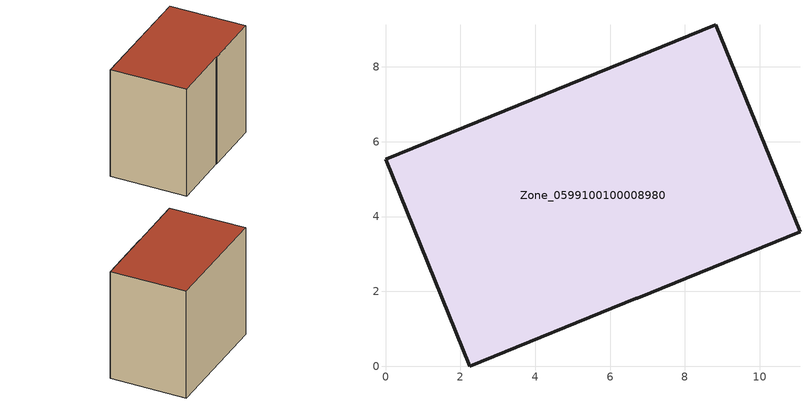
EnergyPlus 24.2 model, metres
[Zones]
Zone_0599100100008980
 floor ground (C_G): 11.07,3.59 6.72,1.82 6.71,1.81 2.26,0 0,5.54 8.82,9.12 z0
 wall outside (C_F): 6.72,1.82 11.07,3.59 8.82,9.12 0,5.54 2.26,0 6.71,1.81 6.72,1.82 z0:8.81
 roof outside (C_R): 2.26,0 6.71,1.81 6.72,1.82 11.07,3.59 8.82,9.12 0,5.54 z8.81
[BUILDING]
Pand.0599100100008980: North Axis=0; Terrain=City; Loads Convergence Tolerance Value=0.04; Temperature Convergence Tolerance Value=0.4; Solar Distribution=FullExterior; Maximum Number of Warmup Days=25; Minimum Number of Warmup Days=1
[Site:Location]
Rotterdam.The.Hague.AP_ZH_NLD Design_Conditions: Latitude=51.96; Longitude=4.45; Time Zone=1; Elevation=-4.5
[SITE:GROUNDTEMPERATURE:BUILDINGSURFACE]
18, 18, 18, 18, 18, 18, 18, 18, 18, 18, 18, 18
[MATERIAL] Thermal Absorptance=0.9; Solar Absorptance=0.7; Visible Absorptance=0.7
Name | Roughness | Thickness | Conductivity | Density | Specific Heat
G.TC.2006-2014 | MediumSmooth | 0.15 | 0.06 | 540 | 1210
F.TC.2006-2014 | Rough | 0.3 | 0.12 | 1920 | 840
R.TC.2006-2014 | MediumRough | 0.2 | 0.08 | 1500 | 1000
[CONSTRUCTION]
C_G: G.TC.2006-2014
C_F: F.TC.2006-2014
C_R: R.TC.2006-2014
[ZONE]
Zone_0599100100008980: Type=1; Multiplier=1; Ceiling Height=Autocalculate; Volume=Autocalculate; Floor Area=autocalculate; Part of Total Floor Area=Yes
[ZONEINFILTRATION:DESIGNFLOWRATE]
Infil_Zone_0599100100008980: Zone or ZoneList or Space or SpaceList=Zone_0599100100008980; Schedule=AlwaysOn; Design Flow Rate Calculation Method=Flow/Area; Flow Rate per Floor Area=0.0015; Constant Term Coefficient=1; Temperature Term Coefficient=0; Velocity Term Coefficient=0; Velocity Squared Term Coefficient=0
[HVACTEMPLATE:ZONE:IDEALLOADSAIRSYSTEM]
Zone_0599100100008980: Maximum Heating Supply Air Temperature=50; Minimum Cooling Supply Air Temperature=13; Maximum Heating Supply Air Humidity Ratio=0.0156; Minimum Cooling Supply Air Humidity Ratio=0.0077; Heating Limit=NoLimit; Cooling Limit=NoLimit; Dehumidification Control Type=ConstantSensibleHeatRatio; Cooling Sensible Heat Ratio=0.7; Dehumidification Setpoint=60; Humidification Control Type=None; Humidification Setpoint=30; Outdoor Air Method=None; Outdoor Air Flow Rate per Person=0.00944; Outdoor Air Flow Rate per Zone Floor Area=0; Outdoor Air Flow Rate per Zone=0; Demand Controlled Ventilation Type=None; Outdoor Air Economizer Type=NoEconomizer; Heat Recovery Type=None; Sensible Heat Recovery Effectiveness=0.7; Latent Heat Recovery Effectiveness=0.65
[ZONECONTROL:THERMOSTAT]
ThermostatControl_Zone_0599100100008980: Zone or ZoneList=Zone_0599100100008980; Control Type Schedule=DualSetpointControlType; Control 1=Thermostat_Zone_0599100100008980; Temperature Difference Between Cutout And Setpoint=0
[THERMOSTATSETPOINT:DUALSETPOINT]
Thermostat_Zone_0599100100008980: Heating Setpoint Temperature Schedule=HeatingSetpoint_Zone_0599100100008980; Cooling Setpoint Temperature Schedule=CoolingSetpoint_Zone_0599100100008980
[SCHEDULE:COMPACT]
HeatingSetpoint_Zone_0599100100008980: Through: 12/31, For: AllDays, Until: 24:00, 21
CoolingSetpoint_Zone_0599100100008980: Through: 12/31, For: AllDays, Until: 24:00, 24
DualSetpointControlType: Through: 12/31, For: AllDays, Until: 24:00, 4
AlwaysOn: Through: 12/31, For: AllDays, Until: 24:00, 1
